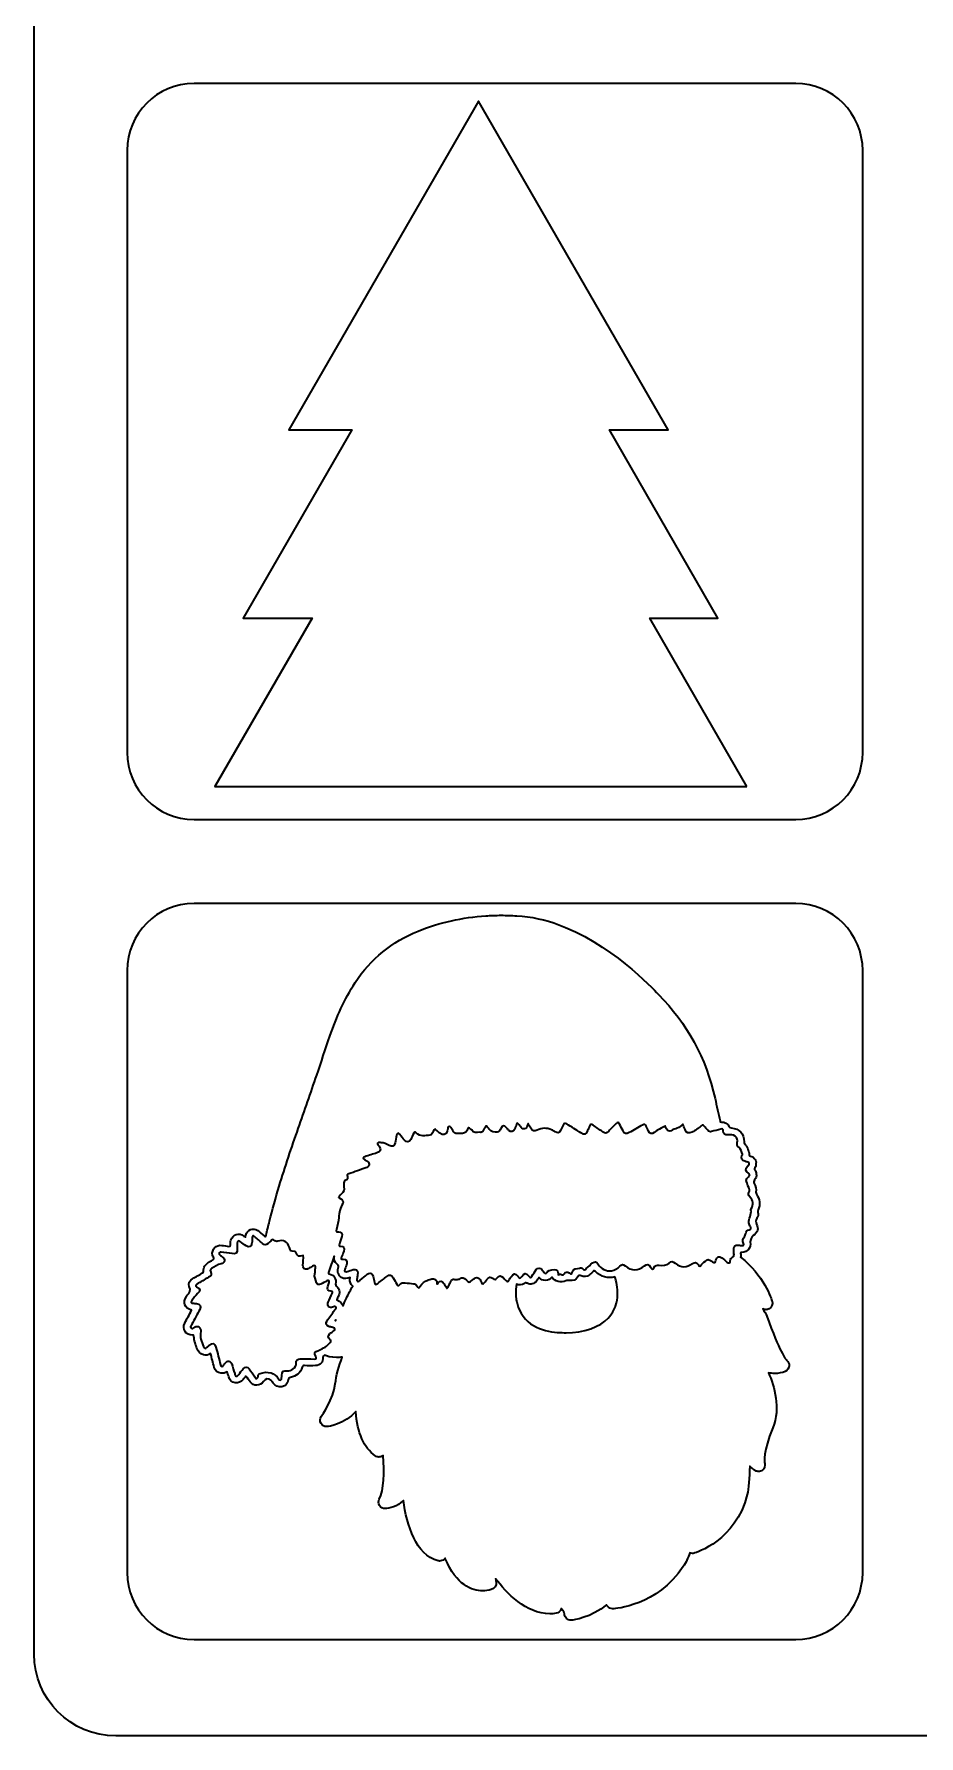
# Model space of a CAD drawing. Extents: x 29 to 2005, y -1072 to -19.
# Drawn here: x 29 to 296, y -1065 to -552 of the extents above; entities that cross this region are included whole.
import ezdxf

# ---------------------------------------------------------------- set-up
doc = ezdxf.new("R2010")
doc.units = 0
doc.header["$MEASUREMENT"] = 0
doc.layers.add('Layer 1', color=7, linetype='Continuous', lineweight=0)

msp = doc.modelspace()

# ---------------------------------------------------------------- linework, layer by layer
at = {"layer": 'Layer 1', "color": 18, "lineweight": 35, "true_color": 0x010101}
msp.add_lwpolyline([(244.09, -778.82), (214.74, -727.97), (235.34, -727.97), (202.56, -671.18), (220.33, -671.18), (163.02, -571.93), (105.72, -671.18), (124.76, -671.18), (91.97, -727.97), (112.74, -727.97), (83.4, -778.82)], close=True, dxfattribs=at)
for points, knots in [([(749.65, -18.93), (749.65, -18.93), (80.11, -18.93), (80.11, -18.93), (51.76, -18.93), (28.78, -41.91), (28.78, -70.27), (28.78, -70.27), (28.78, -1040.78), (28.78, -1040.78), (28.78, -1054.42), (39.84, -1065.48), (53.48, -1065.48), (53.48, -1065.48), (776.29, -1065.48), (776.29, -1065.48), (789.93, -1065.48), (800.99, -1054.42), (800.99, -1040.78), (800.99, -1040.78), (800.99, -70.27), (800.99, -70.27), (800.99, -41.91), (778.01, -18.93), (749.65, -18.93)], [0, 0, 0, 0, 1, 1, 1, 2, 2, 2, 3, 3, 3, 4, 4, 4, 5, 5, 5, 6, 6, 6, 7, 7, 7, 8, 8, 8, 8]), ([(279.07, -768.55), (279.07, -779.72), (270.02, -788.77), (258.85, -788.77), (258.85, -788.77), (77.11, -788.77), (77.11, -788.77), (65.94, -788.77), (56.89, -779.72), (56.89, -768.55), (56.89, -768.55), (56.89, -586.81), (56.89, -586.81), (56.89, -575.64), (65.94, -566.59), (77.11, -566.59), (77.11, -566.59), (258.85, -566.59), (258.85, -566.59), (270.02, -566.59), (279.07, -575.64), (279.07, -586.81), (279.07, -586.81), (279.07, -768.55), (279.07, -768.55)], [0, 0, 0, 0, 1, 1, 1, 2, 2, 2, 3, 3, 3, 4, 4, 4, 5, 5, 5, 6, 6, 6, 7, 7, 7, 8, 8, 8, 8]), ([(279.07, -1016.13), (279.07, -1027.3), (270.02, -1036.35), (258.85, -1036.35), (258.85, -1036.35), (77.11, -1036.35), (77.11, -1036.35), (65.94, -1036.35), (56.89, -1027.3), (56.89, -1016.13), (56.89, -1016.13), (56.89, -834.39), (56.89, -834.39), (56.89, -823.22), (65.94, -814.17), (77.11, -814.17), (77.11, -814.17), (258.85, -814.17), (258.85, -814.17), (270.02, -814.17), (279.07, -823.22), (279.07, -834.39), (279.07, -834.39), (279.07, -1016.13), (279.07, -1016.13)], [0, 0, 0, 0, 1, 1, 1, 2, 2, 2, 3, 3, 3, 4, 4, 4, 5, 5, 5, 6, 6, 6, 7, 7, 7, 8, 8, 8, 8]), ([(256.08, -952.07), (255.83, -951.79), (254.02, -949.54), (250.09, -938.75), (249.83, -938.04), (249.41, -937.29), (248.89, -936.53), (249.19, -936.7), (249.52, -936.79), (249.86, -936.79), (250.17, -936.79), (250.49, -936.71), (250.78, -936.55), (251.61, -936.11), (252, -935.14), (251.72, -934.24), (251.59, -933.83), (249.1, -926.11), (242.18, -920.96), (242.24, -920.61), (242.24, -920.25), (242.21, -919.87), (242.18, -919.6), (242.15, -919.47), (242.54, -919.47), (244.32, -919.45), (245.37, -918.15), (245.09, -916.35), (245.01, -915.83), (245.56, -914.65), (246.01, -914.38), (247.3, -913.61), (247.71, -912.29), (247.04, -910.93), (246.73, -910.31), (246.75, -909.77), (247.14, -909.19), (247.49, -908.65), (247.6, -908.03), (247.43, -907.39), (247.36, -907.11), (247.44, -906.87), (247.53, -906.63), (248.19, -904.97), (248, -903.39), (247.01, -901.91), (246.89, -901.73), (246.78, -901.58), (246.83, -901.33), (247.01, -900.4), (246.81, -899.52), (246.34, -898.7), (246.11, -898.29), (246.16, -897.99), (246.44, -897.61), (246.84, -897.07), (247.13, -896.44), (246.9, -895.73), (246.93, -895.32), (246.81, -894.95), (246.54, -894.67), (246.26, -894.4), (246.37, -894.18), (246.5, -893.93), (246.74, -893.54), (246.9, -893.14), (246.81, -892.67), (246.96, -892.07), (246.78, -891.56), (246.33, -891.15), (246.07, -890.73), (245.67, -890.55), (245.22, -890.42), (245.04, -890.36), (244.82, -890.35), (244.79, -890.03), (244.7, -888.78), (244.2, -887.68), (243.45, -886.69), (243.33, -886.52), (243.28, -886.37), (243.28, -886.16), (243.19, -883.54), (241.91, -882.16), (239.31, -881.91), (239.03, -881.88), (238.87, -881.82), (238.72, -881.53), (238.23, -880.63), (237.48, -880.06), (236.4, -880.17), (236.01, -880.21), (236.04, -880), (235.99, -879.76), (235.49, -877.52), (234.98, -875.28), (234.48, -873.04), (231.75, -860.82), (226.07, -850.33), (217.39, -841.66), (217.39, -841.66), (217.39, -841.66), (217.39, -841.66), (217.39, -841.66), (205.22, -827.97), (189.35, -821.37), (188.67, -821.08), (187.98, -820.81), (187.28, -820.56), (183.23, -819.06), (178.96, -818.07), (174.62, -817.91), (173.04, -817.78), (171.45, -817.72), (169.86, -817.72), (168.32, -817.72), (166.77, -817.78), (165.22, -817.88), (158.17, -818.35), (151.37, -819.84), (144.81, -822.48), (136.86, -825.69), (130.5, -830.85), (125.78, -838.03), (122.48, -843.06), (120.13, -848.53), (118.16, -854.19), (116.78, -858.11), (115.53, -862.07), (114.18, -866.01), (112.33, -871.36), (110.45, -876.71), (108.59, -882.06), (106.58, -887.84), (104.6, -893.64), (102.83, -899.5), (101.77, -903.01), (100.76, -906.53), (99.88, -910.09), (99.54, -911.51), (99.17, -912.92), (98.85, -914.35), (98.73, -914.86), (98.58, -914.78), (98.27, -914.51), (97.64, -913.95), (97.02, -913.39), (96.34, -912.89), (95.01, -911.91), (93.07, -912.67), (92.72, -914.28), (92.68, -914.45), (92.66, -914.62), (92.62, -914.85), (92.43, -914.72), (92.31, -914.64), (92.19, -914.56), (90.6, -913.41), (88.88, -913.98), (88.24, -915.83), (88.08, -916.31), (88.16, -916.78), (88.15, -917.25), (88.14, -917.6), (88.06, -917.77), (87.65, -917.69), (86.95, -917.55), (86.23, -917.47), (85.51, -917.37), (83.75, -917.11), (82.4, -918.56), (82.65, -920.31), (82.72, -920.79), (83.39, -921.15), (82.99, -921.6), (82.68, -921.96), (82.14, -922.11), (81.7, -922.35), (81.64, -922.39), (81.58, -922.43), (81.52, -922.47), (80.49, -923.12), (79.83, -923.98), (80.01, -925.26), (80.05, -925.59), (79.81, -925.61), (79.65, -925.7), (78.68, -926.28), (77.7, -926.83), (76.73, -927.41), (75.8, -927.97), (75.23, -928.91), (75.67, -929.82), (76.23, -930.99), (75.72, -931.67), (75.06, -932.43), (74.97, -932.54), (74.9, -932.67), (74.83, -932.79), (73.64, -934.69), (74.23, -936.29), (76.38, -936.93), (75.69, -938.24), (74.99, -939.55), (74.31, -940.86), (73.4, -942.62), (74.64, -944.57), (76.61, -944.47), (76.92, -944.46), (77.03, -944.46), (77.06, -944.85), (77.17, -946.17), (77.53, -947.43), (78.08, -948.64), (78.46, -949.49), (79.02, -950.15), (79.92, -950.44), (80.71, -950.7), (81.42, -950.46), (82.1, -949.99), (82.48, -951.43), (82.84, -952.82), (83.21, -954.2), (83.49, -955.24), (84.18, -955.79), (85.25, -955.94), (85.91, -956.03), (86.51, -955.88), (87.09, -955.55), (87.26, -956.07), (87.45, -956.54), (87.58, -957.02), (87.85, -958.03), (88.49, -958.67), (89.5, -958.83), (90.48, -958.98), (91.35, -958.67), (91.98, -957.85), (92.23, -957.52), (92.51, -957.2), (92.8, -956.85), (93.23, -957.45), (93.62, -958), (94.03, -958.54), (95.11, -960), (97.06, -959.95), (98.07, -958.43), (98.63, -957.58), (99.57, -957.46), (100.36, -958.13), (100.62, -958.35), (100.8, -958.63), (100.98, -958.92), (101.54, -959.84), (102.57, -960.26), (103.65, -960.03), (104.74, -959.79), (105.44, -959.07), (105.54, -957.96), (105.58, -957.44), (105.79, -957.32), (106.25, -957.23), (108.02, -956.9), (109.24, -955.89), (109.79, -954.16), (109.92, -953.75), (110.08, -953.65), (110.49, -953.66), (111.59, -953.7), (112.7, -953.72), (113.8, -953.68), (115.24, -953.63), (116.16, -952.62), (116.04, -951.18), (116.01, -950.77), (116.17, -950.7), (116.44, -950.57), (116.46, -950.56), (116.47, -950.55), (116.49, -950.54), (117.17, -950.81), (118.51, -951.24), (120.18, -951.24), (120.68, -951.24), (121.25, -951.2), (121.86, -951.09), (120.91, -953.68), (120, -956.7), (119.78, -959.19), (119.37, -963.62), (115.59, -968.94), (115.55, -968.99), (115.1, -969.62), (115.06, -970.46), (115.46, -971.13), (115.81, -971.73), (116.46, -972.09), (117.14, -972.09), (117.22, -972.09), (117.3, -972.09), (117.38, -972.08), (117.62, -972.05), (122.57, -971.41), (125.95, -967.53), (126.43, -974.02), (128.41, -978.53), (131.84, -980.91), (132.18, -981.15), (132.57, -981.26), (132.96, -981.26), (133.31, -981.26), (133.67, -981.17), (133.98, -980.98), (134.08, -980.91), (134.18, -980.84), (134.27, -980.76), (134.6, -985.88), (134.49, -991.3), (133.06, -993.96), (132.74, -994.57), (132.76, -995.3), (133.11, -995.89), (133.46, -996.48), (134.1, -996.84), (134.79, -996.84), (136.19, -996.84), (138.43, -996.24), (140.33, -994.41), (141.4, -1001.78), (144.08, -1010.92), (150.82, -1012.6), (150.98, -1012.64), (151.13, -1012.66), (151.29, -1012.66), (151.77, -1012.66), (152.24, -1012.49), (152.61, -1012.16), (152.73, -1012.05), (152.83, -1011.92), (152.92, -1011.79), (152.94, -1011.83), (152.95, -1011.86), (152.97, -1011.9), (156.38, -1019.96), (161, -1021.65), (164.27, -1021.65), (165.12, -1021.65), (166.01, -1021.54), (166.9, -1021.31), (167.93, -1021.05), (168.56, -1020.02), (168.33, -1018.99), (168.28, -1018.74), (168.22, -1018.39), (168.19, -1018), (171.41, -1022.27), (177.39, -1028.6), (184.57, -1028.6), (185.19, -1028.6), (185.82, -1028.55), (186.44, -1028.45), (187.17, -1028.34), (187.77, -1027.83), (188, -1027.13), (188.01, -1027.09), (188.02, -1027.06), (188.03, -1027.03), (188.7, -1027.81), (188.97, -1028.38), (188.99, -1028.59), (188.99, -1029.14), (189.23, -1029.67), (189.64, -1030.04), (190, -1030.36), (190.47, -1030.54), (190.95, -1030.54), (191.02, -1030.54), (191.09, -1030.54), (191.16, -1030.53), (191.46, -1030.49), (197.12, -1029.82), (201.73, -1025.85), (201.79, -1026), (201.87, -1026.15), (201.96, -1026.29), (202.33, -1026.8), (202.93, -1027.1), (203.55, -1027.1), (203.59, -1027.1), (203.63, -1027.1), (203.67, -1027.1), (204.21, -1027.07), (216.97, -1026.21), (224.89, -1014.31), (225.66, -1013.18), (226.3, -1011.74), (226.84, -1010.21), (227.09, -1010.31), (227.35, -1010.37), (227.62, -1010.37), (227.8, -1010.37), (227.98, -1010.35), (228.16, -1010.29), (228.67, -1010.15), (240.71, -1006.55), (244.19, -992.61), (244.59, -991.02), (244.83, -987.45), (244.95, -984.01), (245.46, -984.57), (246.03, -985.05), (246.63, -985.38), (246.94, -985.55), (247.28, -985.63), (247.62, -985.63), (248.04, -985.63), (248.46, -985.5), (248.81, -985.22), (249.42, -984.73), (249.68, -983.96), (249.47, -983.2), (249.42, -982.91), (248.96, -979.54), (251.89, -972.49), (254.38, -966.5), (252.4, -959.91), (250.6, -955.86), (251.25, -955.98), (251.88, -956.04), (252.5, -956.04), (253.63, -956.04), (254.68, -955.84), (255.65, -955.44), (256.35, -955.15), (256.82, -954.47), (256.86, -953.71), (256.88, -953.06), (256.59, -952.45), (256.08, -952.07)], [0, 0, 0, 0, 1, 1, 1, 2, 2, 2, 3, 3, 3, 4, 4, 4, 5, 5, 5, 6, 6, 6, 7, 7, 7, 8, 8, 8, 9, 9, 9, 10, 10, 10, 11, 11, 11, 12, 12, 12, 13, 13, 13, 14, 14, 14, 15, 15, 15, 16, 16, 16, 17, 17, 17, 18, 18, 18, 19, 19, 19, 20, 20, 20, 21, 21, 21, 22, 22, 22, 23, 23, 23, 24, 24, 24, 25, 25, 25, 26, 26, 26, 27, 27, 27, 28, 28, 28, 29, 29, 29, 30, 30, 30, 31, 31, 31, 32, 32, 32, 33, 33, 33, 34, 34, 34, 35, 35, 35, 36, 36, 36, 37, 37, 37, 38, 38, 38, 39, 39, 39, 40, 40, 40, 41, 41, 41, 42, 42, 42, 43, 43, 43, 44, 44, 44, 45, 45, 45, 46, 46, 46, 47, 47, 47, 48, 48, 48, 49, 49, 49, 50, 50, 50, 51, 51, 51, 52, 52, 52, 53, 53, 53, 54, 54, 54, 55, 55, 55, 56, 56, 56, 57, 57, 57, 58, 58, 58, 59, 59, 59, 60, 60, 60, 61, 61, 61, 62, 62, 62, 63, 63, 63, 64, 64, 64, 65, 65, 65, 66, 66, 66, 67, 67, 67, 68, 68, 68, 69, 69, 69, 70, 70, 70, 71, 71, 71, 72, 72, 72, 73, 73, 73, 74, 74, 74, 75, 75, 75, 76, 76, 76, 77, 77, 77, 78, 78, 78, 79, 79, 79, 80, 80, 80, 81, 81, 81, 82, 82, 82, 83, 83, 83, 84, 84, 84, 85, 85, 85, 86, 86, 86, 87, 87, 87, 88, 88, 88, 89, 89, 89, 90, 90, 90, 91, 91, 91, 92, 92, 92, 93, 93, 93, 94, 94, 94, 95, 95, 95, 96, 96, 96, 97, 97, 97, 98, 98, 98, 99, 99, 99, 100, 100, 100, 101, 101, 101, 102, 102, 102, 103, 103, 103, 104, 104, 104, 105, 105, 105, 106, 106, 106, 107, 107, 107, 108, 108, 108, 109, 109, 109, 110, 110, 110, 111, 111, 111, 112, 112, 112, 113, 113, 113, 114, 114, 114, 115, 115, 115, 116, 116, 116, 117, 117, 117, 118, 118, 118, 119, 119, 119, 120, 120, 120, 121, 121, 121, 122, 122, 122, 123, 123, 123, 124, 124, 124, 125, 125, 125, 126, 126, 126, 127, 127, 127, 128, 128, 128, 129, 129, 129, 130, 130, 130, 131, 131, 131, 132, 132, 132, 133, 133, 133, 134, 134, 134, 135, 135, 135, 136, 136, 136, 137, 137, 137, 138, 138, 138, 139, 139, 139, 140, 140, 140, 141, 141, 141, 142, 142, 142, 143, 143, 143, 144, 144, 144, 145, 145, 145, 146, 146, 146, 146]), ([(240.15, -918.23), (240.13, -918.69), (240.16, -919.16), (240.18, -919.63), (240.19, -919.76), (240.2, -919.89), (240.2, -920.02), (240.21, -920.47), (240.21, -920.86), (239.66, -921.06), (239.49, -921.12), (239.36, -921.23), (239.27, -921.37), (239.16, -921.55), (239.11, -921.77), (239.09, -921.99), (239.08, -922.23), (239.12, -922.48), (238.83, -922.59), (238.52, -922.72), (238.28, -922.6), (238.05, -922.39), (237.56, -921.97), (237.06, -921.57), (236.55, -921.17), (235.71, -920.53), (234.97, -920.8), (234.76, -921.81), (234.61, -922.6), (234.42, -922.68), (233.7, -922.29), (233.43, -922.14), (233.17, -921.97), (232.89, -921.84), (232.58, -921.68), (232.15, -921.57), (231.94, -921.81), (231.48, -922.36), (230.78, -922.61), (230.36, -923.18), (229.92, -923.78), (229.73, -923.79), (229.35, -923.18), (228.9, -922.47), (228.33, -922.36), (227.66, -922.86), (225.92, -924.17), (224.2, -924.14), (222.47, -922.78), (221.64, -922.14), (221.48, -922.13), (220.64, -922.7), (219.7, -923.34), (218.66, -923.56), (217.56, -923.37), (216.85, -923.25), (216.35, -923.44), (216.02, -924.1), (215.74, -924.64), (215.43, -924.64), (215.09, -924.15), (215.02, -924.05), (214.97, -923.94), (214.91, -923.83), (214.46, -923.08), (213.87, -922.98), (213.19, -923.53), (211.12, -925.18), (209.33, -925.18), (207.29, -923.53), (206.71, -923.07), (206.21, -923.06), (205.73, -923.61), (205.03, -924.41), (204.13, -924.88), (203.19, -925.01), (201.66, -925.23), (200.04, -924.55), (199.08, -922.97), (198.66, -922.25), (198.12, -922.14), (197.48, -922.66), (196.82, -923.2), (196.2, -923.81), (195.57, -924.4), (195.22, -924.73), (194.91, -924.94), (194.5, -924.46), (194.26, -924.18), (193.9, -924.07), (193.51, -924.22), (192.75, -924.52), (191.66, -924.17), (191.36, -925.4), (191.18, -926.16), (191.05, -926.16), (190.42, -925.7), (189.83, -925.27), (189.32, -925.31), (188.88, -925.92), (188.64, -926.26), (188.44, -926.38), (188.06, -926.15), (187.76, -925.97), (187.46, -926.19), (187.14, -926.25), (187.09, -925.95), (187.06, -925.67), (186.99, -925.4), (186.92, -925.12), (186.75, -924.88), (186.47, -924.75), (185.88, -924.46), (184.35, -924.79), (183.91, -925.29), (183.77, -925.45), (183.63, -925.63), (183.47, -925.76), (183.27, -925.94), (183.06, -925.98), (182.88, -925.7), (182.66, -925.35), (182.42, -925.02), (182.18, -924.7), (181.7, -924.07), (180.96, -924.05), (180.49, -924.69), (180.01, -925.32), (179.56, -925.97), (179.15, -926.64), (178.84, -927.15), (178.58, -927.12), (178.24, -926.69), (177.4, -925.63), (176.93, -925.64), (176.09, -926.73), (175.63, -927.32), (175.47, -927.42), (175.12, -927), (175.06, -926.92), (174.99, -926.82), (174.9, -926.7), (174.2, -925.72), (173.51, -925.76), (172.87, -926.82), (172.65, -927.19), (172.41, -927.55), (172.21, -927.92), (171.94, -928.42), (171.65, -928.36), (171.32, -928.01), (171.03, -927.69), (170.74, -927.37), (170.44, -927.06), (169.85, -926.44), (169.22, -926.47), (168.67, -927.12), (168.03, -927.89), (168.04, -927.87), (167.23, -927.25), (166.74, -926.88), (166.24, -926.92), (165.83, -927.39), (165.46, -927.81), (165.12, -928.24), (164.76, -928.65), (164.43, -929.02), (164.12, -929.08), (163.9, -928.54), (163.85, -928.43), (163.77, -928.34), (163.74, -928.23), (163.17, -926.52), (161.93, -927.05), (161.11, -927.91), (160.43, -928.62), (160.07, -928.64), (159.37, -927.92), (158.42, -926.94), (158.3, -926.91), (157.25, -927.52), (157.23, -927.52), (157.2, -927.53), (157.19, -927.54), (156.77, -927.67), (156.35, -927.66), (155.92, -927.69), (155.9, -927.68), (155.87, -927.67), (155.84, -927.67), (155.48, -927.57), (155.17, -927.59), (154.95, -927.8), (154.86, -927.89), (154.78, -928.02), (154.72, -928.18), (154.71, -928.2), (154.7, -928.22), (154.7, -928.25), (154.44, -928.58), (154.28, -928.96), (154.15, -929.35), (154.13, -929.38), (154.11, -929.41), (154.09, -929.44), (153.88, -929.74), (153.84, -930.16), (153.49, -930.36), (153.49, -930.36), (153.48, -930.35), (153.48, -930.35), (153.48, -930.35), (153.48, -930.35), (153.48, -930.35), (153.44, -930.31), (153.4, -930.25), (153.34, -930.18), (153.21, -929.94), (153.07, -929.71), (152.93, -929.48), (152.93, -929.47), (152.92, -929.46), (152.92, -929.46), (152.81, -929.28), (152.71, -929.1), (152.61, -928.93), (152.6, -928.91), (152.59, -928.89), (152.58, -928.88), (152.11, -928.05), (151.38, -927.98), (150.8, -928.7), (150.7, -928.82), (150.72, -929.12), (150.43, -929.02), (150.43, -928.97), (150.44, -928.92), (150.45, -928.87), (150.5, -928.41), (150.47, -927.98), (150.02, -927.69), (150.01, -927.68), (150.01, -927.68), (150, -927.67), (149.24, -927.23), (148.55, -927.64), (147.84, -927.82), (147.82, -927.83), (147.79, -927.84), (147.76, -927.85), (146.77, -928.17), (146.01, -928.79), (145.43, -929.66), (144.98, -930.35), (144.78, -930.33), (144.4, -929.59), (144.2, -929.18), (143.87, -929), (143.44, -928.95), (142.57, -928.86), (141.71, -928.78), (140.85, -928.68), (140.19, -928.6), (139.6, -928.61), (139.17, -929.3), (138.87, -929.78), (138.55, -929.44), (138.36, -929.11), (137.99, -928.47), (137.65, -927.81), (137.29, -927.15), (136.76, -926.17), (136.26, -926.05), (135.35, -926.73), (134.43, -927.42), (133.54, -928.15), (132.62, -928.86), (131.97, -929.36), (131.79, -929.29), (131.59, -928.47), (131.45, -927.89), (131.34, -927.3), (131.2, -926.73), (131.01, -925.93), (130.48, -925.61), (129.85, -925.85), (129.71, -925.9), (129.57, -925.98), (129.42, -926.09), (128.7, -926.64), (128.02, -927.26), (127.32, -927.83), (127.06, -928.04), (126.8, -928.38), (126.45, -928.19), (126.2, -928.05), (126.21, -927.84), (126.26, -927.61), (126.28, -927.5), (126.32, -927.39), (126.34, -927.28), (126.43, -926.79), (126.53, -926.29), (126.56, -925.79), (126.61, -924.87), (126.02, -924.41), (125.13, -924.67), (124.53, -924.84), (123.95, -925.06), (123.36, -925.26), (123.13, -925.34), (122.9, -925.44), (122.68, -925.25), (122.44, -925.04), (122.62, -924.83), (122.7, -924.6), (122.9, -924.04), (123.09, -923.47), (123.25, -922.89), (123.48, -922.05), (123, -921.48), (122.14, -921.55), (121.53, -921.6), (121.4, -921.43), (121.64, -920.85), (121.87, -920.28), (122.15, -919.72), (122.35, -919.14), (122.67, -918.24), (122.28, -917.63), (121.35, -917.63), (120.78, -917.64), (120.92, -917.3), (121, -917.04), (121.23, -916.26), (121.5, -915.49), (121.76, -914.72), (122.05, -913.84), (121.61, -913.21), (120.71, -913.28), (120.18, -913.31), (119.88, -913.18), (120.1, -912.61), (120.54, -911.42), (120.68, -910.19), (120.82, -908.95), (121, -907.49), (121.21, -906.05), (122, -904.76), (122.35, -904.19), (122.09, -903.65), (121.41, -903.32), (120.62, -902.92), (120.6, -902.81), (121.26, -902.19), (121.36, -902.09), (121.45, -901.96), (121.57, -901.88), (122.31, -901.33), (122.65, -900.65), (122.38, -899.7), (122.29, -899.41), (122.32, -899.09), (122.33, -898.77), (122.33, -898.32), (122.36, -897.92), (122.93, -897.73), (123.46, -897.56), (123.63, -897.06), (123.42, -896.54), (123.23, -896.07), (123.41, -895.92), (123.83, -895.78), (125.57, -895.18), (127.31, -894.56), (129.04, -893.95), (129.45, -893.8), (129.85, -893.64), (129.96, -893.14), (130.07, -892.67), (129.93, -892.29), (129.53, -892.02), (129.21, -891.81), (128.87, -891.63), (128.56, -891.41), (128.4, -891.29), (128.13, -891.25), (128.17, -890.95), (128.22, -890.67), (128.48, -890.66), (128.67, -890.6), (129.9, -890.2), (131.14, -889.83), (132.36, -889.44), (133.51, -889.07), (133.71, -888.41), (133.01, -887.45), (132.8, -887.16), (132.35, -886.85), (132.57, -886.48), (132.79, -886.11), (133.28, -886.35), (133.65, -886.37), (134.51, -886.42), (135.28, -886.73), (136, -887.18), (136.92, -887.74), (137.56, -887.49), (137.81, -886.44), (138, -885.69), (138.14, -884.94), (138.28, -884.18), (138.33, -883.9), (138.4, -883.64), (138.67, -883.55), (138.98, -883.44), (139.07, -883.76), (139.22, -883.92), (139.71, -884.48), (140.17, -885.06), (140.66, -885.63), (141.29, -886.37), (142.1, -886.28), (142.56, -885.41), (142.88, -884.8), (143.15, -884.16), (143.45, -883.53), (143.64, -883.15), (143.91, -882.94), (144.25, -883.36), (145.4, -884.75), (146.9, -884.22), (148.31, -884.12), (148.92, -884.08), (149.07, -883.46), (149.3, -883), (149.72, -882.14), (149.8, -882.12), (150.5, -882.76), (150.79, -883.02), (151.07, -883.28), (151.35, -883.53), (152.22, -884.29), (153.27, -883.98), (153.56, -882.88), (153.59, -882.77), (153.63, -882.65), (153.67, -882.54), (153.83, -882.16), (153.71, -881.51), (154.22, -881.47), (154.64, -881.43), (154.77, -882.05), (155.04, -882.37), (155.41, -882.8), (155.57, -883.48), (156.21, -883.57), (157.08, -883.7), (157.99, -883.64), (158.83, -883.39), (159.48, -883.2), (159.51, -882.4), (159.9, -881.93), (159.95, -881.91), (159.99, -881.9), (160.04, -881.89), (160.5, -881.8), (160.58, -882.43), (160.96, -882.5), (160.97, -882.5), (160.98, -882.5), (160.99, -882.5), (160.99, -882.5), (160.99, -882.5), (160.99, -882.5), (160.98, -882.51), (160.98, -882.52), (160.98, -882.53), (160.98, -882.53), (160.98, -882.52), (160.98, -882.53), (161.52, -883.62), (162.49, -883.3), (163.39, -883.23), (163.4, -883.23), (163.42, -883.23), (163.44, -883.23), (163.62, -883.26), (163.82, -883.3), (163.98, -883.15), (164.28, -883.03), (164.48, -882.82), (164.51, -882.48), (164.68, -882.23), (164.88, -882), (165, -881.73), (165.09, -881.52), (165.2, -881.43), (165.35, -881.41), (165.43, -881.41), (165.51, -881.42), (165.61, -881.46), (165.83, -881.72), (166.08, -881.96), (166.25, -882.24), (166.85, -883.25), (167.78, -883.25), (168.77, -883.14), (169.31, -883.08), (169.49, -882.62), (169.72, -882.24), (170.52, -880.94), (170.51, -880.93), (171.58, -882.01), (171.79, -882.23), (172, -882.47), (172.23, -882.68), (172.88, -883.26), (173.63, -883.09), (173.96, -882.29), (174.16, -881.8), (174.37, -881.32), (174.53, -880.82), (174.68, -880.34), (174.85, -880.44), (175.08, -880.74), (175.35, -881.09), (175.63, -881.41), (175.89, -881.76), (176.17, -882.12), (176.54, -882.26), (176.97, -882.17), (177.41, -882.08), (177.66, -881.77), (177.74, -881.32), (177.77, -881.12), (177.87, -880.92), (177.99, -880.59), (178.32, -881.12), (178.58, -881.56), (178.86, -882), (179.44, -882.93), (179.76, -883.06), (180.74, -882.58), (182.19, -881.86), (183.65, -881.86), (185.11, -882.47), (185.49, -882.63), (185.82, -882.88), (186.16, -883.1), (186.84, -883.56), (187.44, -883.44), (187.83, -882.71), (188.12, -882.16), (188.38, -881.59), (188.63, -881.03), (188.86, -880.49), (189.18, -880.36), (189.69, -880.69), (191.09, -881.61), (192.51, -882.5), (193.91, -883.4), (195, -884.09), (195.49, -883.93), (195.99, -882.73), (196.18, -882.27), (196.41, -881.82), (196.57, -881.35), (196.79, -880.74), (197.14, -880.7), (197.62, -881.04), (198.58, -881.72), (199.54, -882.39), (200.51, -883.06), (201.33, -883.63), (201.64, -883.59), (202.35, -882.85), (203.09, -882.1), (203.81, -881.33), (204.56, -880.58), (205.02, -880.13), (205.33, -880.18), (205.62, -880.74), (205.98, -881.42), (206.32, -882.1), (206.68, -882.78), (207.18, -883.74), (207.59, -883.86), (208.51, -883.34), (209.87, -882.57), (211.23, -881.83), (212.57, -881.03), (213.16, -880.68), (213.47, -880.8), (213.7, -881.42), (213.89, -881.91), (214.14, -882.38), (214.37, -882.86), (214.77, -883.68), (215.36, -883.84), (216.1, -883.28), (217.14, -882.5), (218.32, -881.95), (219.45, -881.29), (219.58, -881.62), (219.69, -881.93), (219.84, -882.22), (220.14, -882.77), (220.67, -883.09), (221.21, -882.76), (222.35, -882.06), (223.86, -882.02), (224.72, -880.75), (224.97, -881.35), (225.16, -881.89), (225.41, -882.42), (225.9, -883.49), (226.46, -883.68), (227.55, -883.19), (228.58, -882.71), (229.45, -881.98), (230.33, -881.28), (230.69, -881), (230.89, -880.97), (231.18, -881.35), (231.51, -881.79), (231.97, -882.11), (232.26, -882.6), (232.51, -883.04), (232.95, -883.14), (233.45, -883), (234.37, -882.75), (235.3, -882.53), (236.22, -882.26), (236.72, -882.12), (236.92, -882.25), (236.95, -882.78), (237.02, -883.84), (237.33, -884.07), (238.41, -883.99), (239.17, -883.93), (239.97, -883.81), (240.59, -884.42), (241.13, -884.93), (241.39, -885.57), (241.19, -886.31), (241.02, -886.95), (241.19, -887.42), (241.71, -887.82), (242.37, -888.32), (242.4, -889.16), (242.76, -889.83), (242.86, -889.99), (242.65, -890.12), (242.59, -890.28), (242.27, -891.15), (242.55, -891.72), (243.43, -891.98), (243.73, -892.07), (244.03, -892.17), (244.33, -892.25), (244.91, -892.38), (244.95, -892.7), (244.62, -893.13), (244.52, -893.26), (244.39, -893.37), (244.28, -893.49), (243.54, -894.28), (243.64, -895), (244.57, -895.61), (244.57, -895.61), (244.64, -895.68), (244.64, -895.68), (244.84, -895.85), (245.06, -896.01), (244.86, -896.32), (244.85, -896.33), (244.83, -896.35), (244.82, -896.37), (244.64, -896.56), (244.45, -896.74), (244.29, -896.94), (244, -897.28), (243.78, -897.66), (243.97, -898.12), (244.22, -898.69), (244.29, -899.32), (244.63, -899.85), (244.93, -900.33), (244.96, -900.87), (244.72, -901.37), (244.48, -901.87), (244.6, -902.24), (244.93, -902.62), (246.03, -903.88), (246.16, -904.9), (245.42, -906.36), (245.36, -906.47), (245.25, -906.59), (245.28, -906.68), (245.63, -908.06), (244.56, -909.24), (244.71, -910.59), (244.76, -911), (244.97, -911.36), (245.17, -911.71), (245.46, -912.21), (245.34, -912.54), (244.78, -912.65), (244.14, -912.77), (243.84, -913.16), (243.74, -913.76), (243.68, -914.12), (243.57, -914.48), (243.36, -914.77), (242.91, -915.39), (242.72, -915.99), (243.07, -916.76), (243.26, -917.17), (243.01, -917.5), (242.47, -917.43), (242.07, -917.38), (241.66, -917.32), (241.25, -917.29), (240.6, -917.24), (240.18, -917.57), (240.15, -918.23)], [0, 0, 0, 0, 1, 1, 1, 2, 2, 2, 3, 3, 3, 4, 4, 4, 5, 5, 5, 6, 6, 6, 7, 7, 7, 8, 8, 8, 9, 9, 9, 10, 10, 10, 11, 11, 11, 12, 12, 12, 13, 13, 13, 14, 14, 14, 15, 15, 15, 16, 16, 16, 17, 17, 17, 18, 18, 18, 19, 19, 19, 20, 20, 20, 21, 21, 21, 22, 22, 22, 23, 23, 23, 24, 24, 24, 25, 25, 25, 26, 26, 26, 27, 27, 27, 28, 28, 28, 29, 29, 29, 30, 30, 30, 31, 31, 31, 32, 32, 32, 33, 33, 33, 34, 34, 34, 35, 35, 35, 36, 36, 36, 37, 37, 37, 38, 38, 38, 39, 39, 39, 40, 40, 40, 41, 41, 41, 42, 42, 42, 43, 43, 43, 44, 44, 44, 45, 45, 45, 46, 46, 46, 47, 47, 47, 48, 48, 48, 49, 49, 49, 50, 50, 50, 51, 51, 51, 52, 52, 52, 53, 53, 53, 54, 54, 54, 55, 55, 55, 56, 56, 56, 57, 57, 57, 58, 58, 58, 59, 59, 59, 60, 60, 60, 61, 61, 61, 62, 62, 62, 63, 63, 63, 64, 64, 64, 65, 65, 65, 66, 66, 66, 67, 67, 67, 68, 68, 68, 69, 69, 69, 70, 70, 70, 71, 71, 71, 72, 72, 72, 73, 73, 73, 74, 74, 74, 75, 75, 75, 76, 76, 76, 77, 77, 77, 78, 78, 78, 79, 79, 79, 80, 80, 80, 81, 81, 81, 82, 82, 82, 83, 83, 83, 84, 84, 84, 85, 85, 85, 86, 86, 86, 87, 87, 87, 88, 88, 88, 89, 89, 89, 90, 90, 90, 91, 91, 91, 92, 92, 92, 93, 93, 93, 94, 94, 94, 95, 95, 95, 96, 96, 96, 97, 97, 97, 98, 98, 98, 99, 99, 99, 100, 100, 100, 101, 101, 101, 102, 102, 102, 103, 103, 103, 104, 104, 104, 105, 105, 105, 106, 106, 106, 107, 107, 107, 108, 108, 108, 109, 109, 109, 110, 110, 110, 111, 111, 111, 112, 112, 112, 113, 113, 113, 114, 114, 114, 115, 115, 115, 116, 116, 116, 117, 117, 117, 118, 118, 118, 119, 119, 119, 120, 120, 120, 121, 121, 121, 122, 122, 122, 123, 123, 123, 124, 124, 124, 125, 125, 125, 126, 126, 126, 127, 127, 127, 128, 128, 128, 129, 129, 129, 130, 130, 130, 131, 131, 131, 132, 132, 132, 133, 133, 133, 134, 134, 134, 135, 135, 135, 136, 136, 136, 137, 137, 137, 138, 138, 138, 139, 139, 139, 140, 140, 140, 141, 141, 141, 142, 142, 142, 143, 143, 143, 144, 144, 144, 145, 145, 145, 146, 146, 146, 147, 147, 147, 148, 148, 148, 149, 149, 149, 150, 150, 150, 151, 151, 151, 152, 152, 152, 153, 153, 153, 154, 154, 154, 155, 155, 155, 156, 156, 156, 157, 157, 157, 158, 158, 158, 159, 159, 159, 160, 160, 160, 161, 161, 161, 162, 162, 162, 163, 163, 163, 164, 164, 164, 165, 165, 165, 166, 166, 166, 167, 167, 167, 168, 168, 168, 169, 169, 169, 170, 170, 170, 171, 171, 171, 172, 172, 172, 173, 173, 173, 174, 174, 174, 175, 175, 175, 176, 176, 176, 177, 177, 177, 178, 178, 178, 179, 179, 179, 180, 180, 180, 181, 181, 181, 182, 182, 182, 183, 183, 183, 184, 184, 184, 185, 185, 185, 186, 186, 186, 187, 187, 187, 188, 188, 188, 189, 189, 189, 190, 190, 190, 191, 191, 191, 192, 192, 192, 193, 193, 193, 194, 194, 194, 195, 195, 195, 196, 196, 196, 197, 197, 197, 198, 198, 198, 199, 199, 199, 200, 200, 200, 201, 201, 201, 202, 202, 202, 203, 203, 203, 204, 204, 204, 205, 205, 205, 206, 206, 206, 207, 207, 207, 208, 208, 208, 209, 209, 209, 210, 210, 210, 211, 211, 211, 212, 212, 212, 213, 213, 213, 214, 214, 214, 215, 215, 215, 216, 216, 216, 217, 217, 217, 218, 218, 218, 219, 219, 219, 220, 220, 220, 221, 221, 221, 222, 222, 222, 223, 223, 223, 224, 224, 224, 225, 225, 225, 226, 226, 226, 227, 227, 227, 228, 228, 228, 229, 229, 229, 230, 230, 230, 231, 231, 231, 232, 232, 232, 233, 233, 233, 234, 234, 234, 235, 235, 235, 236, 236, 236, 237, 237, 237, 238, 238, 238, 239, 239, 239, 240, 240, 240, 241, 241, 241, 242, 242, 242, 242]), ([(119.54, -936.96), (118.81, -938.03), (118.02, -939.05), (117.27, -940.11), (116.72, -940.87), (116.94, -941.52), (117.83, -941.84), (118.13, -941.94), (118.44, -942.02), (118.75, -942.1), (118.9, -942.14), (119.06, -942.18), (119.21, -942.22), (119.74, -942.38), (119.81, -942.66), (119.4, -943.04), (119.01, -943.39), (118.56, -943.68), (118.16, -944.02), (117.49, -944.59), (117.48, -945.23), (118.16, -945.75), (118.58, -946.07), (118.55, -946.33), (118.23, -946.69), (117.28, -947.73), (116.19, -948.54), (114.86, -949), (114.8, -949.02), (114.75, -949.04), (114.69, -949.06), (113.5, -949.44), (113.33, -949.85), (113.9, -950.93), (114.18, -951.46), (114.05, -951.68), (113.44, -951.68), (112.03, -951.66), (110.61, -951.64), (109.2, -951.63), (108.35, -951.62), (107.89, -952.04), (107.95, -952.84), (108.06, -954.36), (106.42, -955.43), (105.26, -955.26), (104.03, -955.08), (103.74, -955.35), (103.64, -956.61), (103.62, -956.87), (103.6, -957.14), (103.57, -957.4), (103.54, -957.65), (103.6, -957.96), (103.24, -958.03), (102.93, -958.09), (102.76, -957.91), (102.61, -957.67), (102.07, -956.82), (101.35, -956.18), (100.36, -955.87), (99.24, -955.52), (98.14, -955.69), (97.05, -956.02), (96.68, -956.13), (96.49, -956.48), (96.48, -956.86), (96.48, -957.21), (96.32, -957.45), (96.05, -957.54), (95.72, -957.64), (95.65, -957.27), (95.5, -957.08), (94.91, -956.28), (94.36, -955.47), (93.77, -954.69), (93.2, -953.93), (92.55, -953.92), (91.94, -954.65), (91.48, -955.2), (91.03, -955.76), (90.59, -956.33), (90.4, -956.58), (90.22, -956.89), (89.87, -956.83), (89.48, -956.77), (89.51, -956.36), (89.42, -956.08), (89.09, -955.11), (88.77, -954.13), (88.48, -953.15), (88.34, -952.67), (88.05, -952.39), (87.6, -952.31), (87.16, -952.23), (86.82, -952.48), (86.56, -952.83), (86.38, -953.08), (86.18, -953.33), (86.04, -953.6), (85.93, -953.83), (85.81, -953.94), (85.56, -953.92), (85.24, -953.9), (85.19, -953.69), (85.12, -953.45), (84.66, -951.66), (84.19, -949.88), (83.72, -948.1), (83.38, -946.85), (82.66, -946.64), (81.71, -947.49), (81.48, -947.7), (81.25, -947.91), (81.02, -948.13), (80.49, -948.64), (80.35, -948.62), (80.01, -947.92), (79.32, -946.5), (78.86, -944.99), (79.11, -943.41), (79.3, -942.24), (78.38, -941.37), (77.29, -942.09), (76.99, -942.28), (76.55, -942.75), (76.16, -942.27), (75.82, -941.87), (76.29, -941.53), (76.46, -941.19), (77.23, -939.68), (78.03, -938.19), (78.82, -936.69), (79.34, -935.7), (79, -935.07), (77.9, -934.96), (77.54, -934.92), (77.18, -934.86), (76.82, -934.85), (76.16, -934.84), (76.16, -934.49), (76.43, -934.06), (76.92, -933.26), (77.52, -932.55), (78.2, -931.9), (79.2, -930.95), (79.12, -930.5), (77.9, -929.86), (77.52, -929.66), (77.53, -929.32), (77.95, -929.07), (79.12, -928.37), (80.31, -927.69), (81.49, -927), (82.46, -926.42), (82.52, -926.21), (82.07, -925.17), (81.92, -924.81), (82.09, -924.6), (82.37, -924.39), (83.26, -923.72), (84.24, -923.23), (85.31, -922.92), (85.76, -922.79), (86.17, -922.61), (86.28, -922.08), (86.4, -921.52), (86.11, -921.18), (85.69, -920.88), (85.42, -920.68), (85.18, -920.45), (84.91, -920.24), (84.69, -920.08), (84.58, -919.89), (84.71, -919.63), (84.83, -919.36), (85.06, -919.36), (85.32, -919.4), (86.42, -919.56), (87.51, -919.71), (88.61, -919.86), (89.79, -920.02), (90.18, -919.67), (90.16, -918.46), (90.15, -917.86), (90.16, -917.26), (90.15, -916.66), (90.15, -916.39), (90.26, -916.17), (90.47, -916.05), (90.69, -915.92), (90.88, -916.11), (91.05, -916.23), (91.65, -916.67), (92.23, -917.13), (92.84, -917.55), (93.68, -918.13), (94.48, -917.76), (94.59, -916.75), (94.65, -916.15), (94.66, -915.55), (94.7, -914.95), (94.73, -914.44), (94.96, -914.36), (95.34, -914.68), (96.16, -915.38), (96.97, -916.09), (97.77, -916.8), (98.43, -917.38), (98.83, -917.39), (99.46, -916.81), (99.82, -916.49), (100.17, -916.16), (100.51, -915.82), (100.76, -915.57), (100.98, -915.55), (101.24, -915.81), (101.57, -916.14), (101.94, -916.26), (102.42, -916.1), (104.12, -915.56), (105.42, -916.26), (105.9, -917.97), (106.24, -919.15), (106.24, -919.15), (107.42, -919.17), (107.62, -919.17), (107.75, -919.21), (107.86, -919.43), (108.53, -920.88), (108.54, -920.87), (110.1, -920.39), (110.26, -921.4), (110.01, -922.38), (109.99, -923.37), (109.97, -924.07), (110.22, -924.46), (110.73, -924.54), (110.74, -924.54), (110.74, -924.54), (110.75, -924.54), (110.77, -924.55), (110.79, -924.55), (110.81, -924.55), (110.86, -924.55), (110.9, -924.56), (110.94, -924.56), (111.04, -924.56), (111.12, -924.55), (111.2, -924.53), (111.22, -924.53), (111.23, -924.53), (111.25, -924.53), (111.32, -924.55), (111.37, -924.54), (111.41, -924.48), (111.57, -924.43), (111.68, -924.36), (111.68, -924.36), (111.68, -924.36), (111.68, -924.36), (111.68, -924.36), (112.12, -924.16), (112.5, -923.85), (112.92, -923.62), (113.15, -923.5), (113.37, -923.42), (113.6, -923.55), (113.86, -923.69), (113.79, -923.96), (113.77, -924.19), (113.71, -924.77), (113.7, -925.35), (113.58, -925.92), (113.38, -926.9), (113.81, -927.75), (114.08, -928.63), (114.24, -929.18), (114.84, -929.36), (115.39, -929.09), (116.01, -928.79), (116.61, -928.43), (117.23, -928.11), (117.38, -928.03), (117.56, -927.84), (117.74, -928.02), (117.91, -928.17), (117.96, -928.4), (117.89, -928.62), (117.76, -929), (117.6, -929.38), (117.48, -929.77), (117.25, -930.53), (117.62, -931.14), (118.42, -931.2), (118.98, -931.24), (119.06, -931.4), (118.82, -931.9), (118.41, -932.76), (118.05, -933.65), (117.66, -934.51), (117.45, -934.96), (117.4, -935.39), (117.75, -935.78), (118.08, -936.13), (118.47, -936.17), (118.93, -936.03), (119.27, -935.92), (119.73, -935.61), (119.99, -936.01), (120.25, -936.41), (119.74, -936.68), (119.54, -936.96)], [0, 0, 0, 0, 1, 1, 1, 2, 2, 2, 3, 3, 3, 4, 4, 4, 5, 5, 5, 6, 6, 6, 7, 7, 7, 8, 8, 8, 9, 9, 9, 10, 10, 10, 11, 11, 11, 12, 12, 12, 13, 13, 13, 14, 14, 14, 15, 15, 15, 16, 16, 16, 17, 17, 17, 18, 18, 18, 19, 19, 19, 20, 20, 20, 21, 21, 21, 22, 22, 22, 23, 23, 23, 24, 24, 24, 25, 25, 25, 26, 26, 26, 27, 27, 27, 28, 28, 28, 29, 29, 29, 30, 30, 30, 31, 31, 31, 32, 32, 32, 33, 33, 33, 34, 34, 34, 35, 35, 35, 36, 36, 36, 37, 37, 37, 38, 38, 38, 39, 39, 39, 40, 40, 40, 41, 41, 41, 42, 42, 42, 43, 43, 43, 44, 44, 44, 45, 45, 45, 46, 46, 46, 47, 47, 47, 48, 48, 48, 49, 49, 49, 50, 50, 50, 51, 51, 51, 52, 52, 52, 53, 53, 53, 54, 54, 54, 55, 55, 55, 56, 56, 56, 57, 57, 57, 58, 58, 58, 59, 59, 59, 60, 60, 60, 61, 61, 61, 62, 62, 62, 63, 63, 63, 64, 64, 64, 65, 65, 65, 66, 66, 66, 67, 67, 67, 68, 68, 68, 69, 69, 69, 70, 70, 70, 71, 71, 71, 72, 72, 72, 73, 73, 73, 74, 74, 74, 75, 75, 75, 76, 76, 76, 77, 77, 77, 78, 78, 78, 79, 79, 79, 80, 80, 80, 81, 81, 81, 82, 82, 82, 83, 83, 83, 84, 84, 84, 85, 85, 85, 86, 86, 86, 87, 87, 87, 88, 88, 88, 89, 89, 89, 90, 90, 90, 91, 91, 91, 92, 92, 92, 93, 93, 93, 94, 94, 94, 95, 95, 95, 96, 96, 96, 97, 97, 97, 98, 98, 98, 99, 99, 99, 100, 100, 100, 101, 101, 101, 102, 102, 102, 103, 103, 103, 104, 104, 104, 104]), ([(123.17, -933.31), (122.78, -934.14), (122.4, -934.91), (122.05, -935.64), (121.89, -934.85), (121.3, -934.26), (120.2, -933.79), (120.39, -933.38), (120.59, -932.97), (120.76, -932.56), (121.27, -931.36), (121.09, -930.54), (120.09, -929.67), (119.88, -929.48), (119.85, -929.33), (119.88, -929.07), (120.1, -927.36), (119.52, -926.44), (117.9, -925.93), (117.69, -925.86), (117.62, -925.8), (117.69, -925.6), (118.28, -923.93), (118.87, -922.26), (119.47, -920.59), (119.31, -921.59), (119.5, -922.49), (120.34, -923.05), (120.91, -923.42), (120.84, -923.74), (120.67, -924.24), (120.29, -925.35), (120.7, -926.48), (121.66, -927.06), (122.48, -927.56), (123.35, -927.46), (124.29, -927.09), (124.25, -927.26), (124.21, -927.34), (124.21, -927.43), (124.13, -928.34), (124.37, -929.11), (125.03, -929.68), (124.41, -930.79), (123.79, -931.99), (123.17, -933.31)], [0, 0, 0, 0, 1, 1, 1, 2, 2, 2, 3, 3, 3, 4, 4, 4, 5, 5, 5, 6, 6, 6, 7, 7, 7, 8, 8, 8, 9, 9, 9, 10, 10, 10, 11, 11, 11, 12, 12, 12, 13, 13, 13, 14, 14, 14, 15, 15, 15, 15]), ([(205.01, -932.54), (204.97, -933.27), (204.9, -934.36), (204.43, -935.69), (204.43, -935.69), (203.74, -937.63), (202.19, -939.34), (199.81, -941.96), (194.75, -943.79), (189.5, -943.73), (186.73, -943.7), (180.07, -943.63), (176.49, -938.76), (174.7, -936.33), (174.41, -933.71), (174.33, -932.87), (174.29, -932.52), (174.18, -931.26), (174.43, -929.65), (174.46, -929.46), (174.49, -929.26), (174.53, -929.06), (175.35, -929.4), (176.16, -929.36), (176.9, -928.83), (177.22, -928.6), (177.44, -928.68), (177.72, -928.82), (178.79, -929.34), (179.87, -929.08), (180.59, -928.13), (180.85, -927.79), (181.08, -927.42), (181.33, -927.06), (181.85, -927.64), (182.47, -927.97), (183.28, -927.94), (184.05, -927.9), (184.65, -927.49), (185.21, -927.01), (185.95, -928.26), (188.02, -928.82), (189.43, -928.12), (189.83, -927.93), (190.17, -927.91), (190.57, -927.98), (191.62, -928.15), (192.5, -927.82), (193.01, -926.87), (193.29, -926.35), (193.56, -926.37), (194.02, -926.57), (194.92, -926.96), (195.8, -926.91), (196.57, -926.23), (196.93, -925.92), (197.31, -925.62), (197.62, -925.26), (197.91, -924.93), (198.04, -924.99), (198.32, -925.28), (199.97, -926.91), (202.17, -927.46), (204.22, -926.88), (204.64, -928.05), (205.15, -930.15), (205.01, -932.54)], [0, 0, 0, 0, 1, 1, 1, 2, 2, 2, 3, 3, 3, 4, 4, 4, 5, 5, 5, 6, 6, 6, 7, 7, 7, 8, 8, 8, 9, 9, 9, 10, 10, 10, 11, 11, 11, 12, 12, 12, 13, 13, 13, 14, 14, 14, 15, 15, 15, 16, 16, 16, 17, 17, 17, 18, 18, 18, 19, 19, 19, 20, 20, 20, 21, 21, 21, 22, 22, 22, 22]), ([(119.79, -940.14), (119.79, -940.14), (119.79, -940.14), (119.79, -940.15), (119.79, -940.13), (119.8, -940.11), (119.8, -940.08), (119.83, -940.02), (119.87, -939.94), (119.94, -939.86), (119.89, -939.96), (119.84, -940.05), (119.79, -940.14)], [0, 0, 0, 0, 1, 1, 1, 2, 2, 2, 3, 3, 3, 4, 4, 4, 4])]:
    msp.add_open_spline(points, degree=3, knots=knots, dxfattribs=at)

doc.saveas('drawing.dxf')
